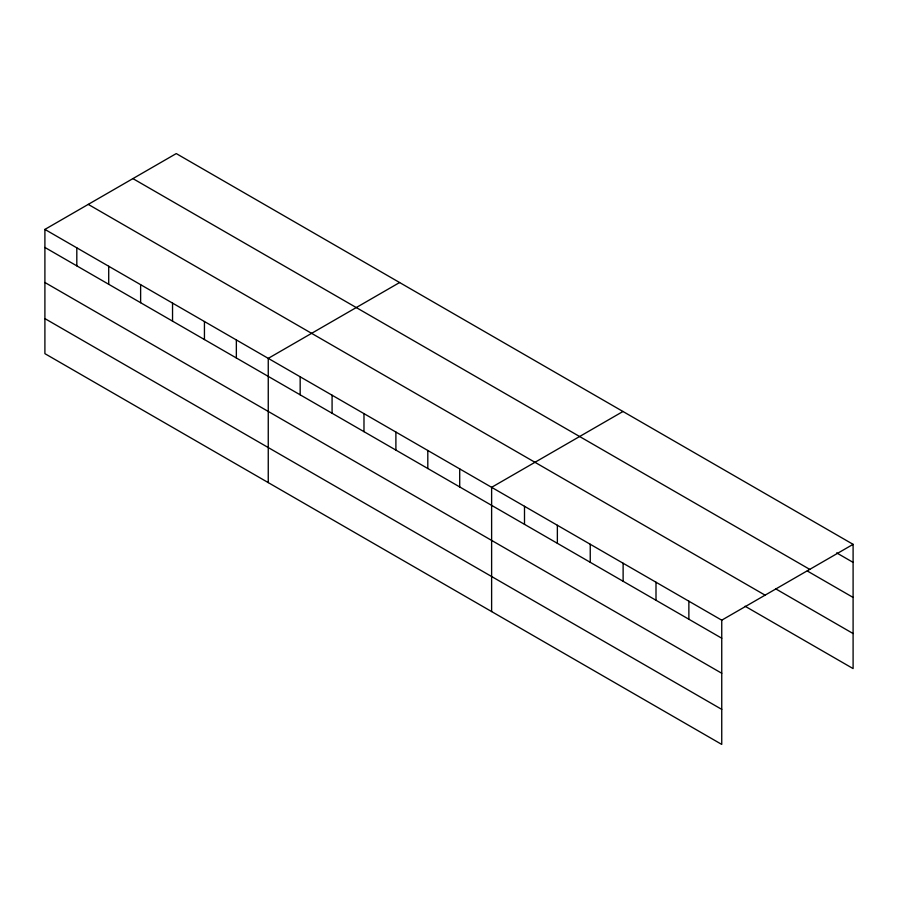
<?xml version="1.0" encoding="UTF-8"?>
<svg xmlns="http://www.w3.org/2000/svg" width="898" height="898" viewBox="0 0 898 898"><rect width="100%" height="100%" fill="white"/><g stroke="black" fill="none" stroke-linecap="round" stroke-linejoin="round"><path stroke-width="1.35" d="M44.9 229.417L721.745 620.181L721.745 744.42L44.9 353.655L44.9 229.417L176.255 153.58L853.1 544.345L853.1 668.583L745.082 606.229M399.61 282.533L268.255 358.369L268.255 482.608M622.976 411.486L491.621 487.322L491.621 611.56M721.745 620.181L853.1 544.345M836.667 552.887L853.1 562.384M132.904 178.601L809.749 569.377M807.313 570.993L853.1 597.428M775.603 588.796L853.1 633.539M88.251 204.385L765.096 595.161M44.9 247.444L721.745 638.22M44.9 282.488L721.745 673.264M44.9 318.599L721.745 709.375M688.867 601.2L688.867 619.238M656 582.23L656 600.257M623.122 563.248L623.122 581.275M590.244 544.267L590.244 562.294M557.366 525.285L557.366 543.312M524.499 506.304L524.499 524.331M459.709 468.902L459.709 486.929M427.807 450.482L427.807 468.509M395.895 432.061L395.895 450.089M363.982 413.63L363.982 431.669M332.08 395.21L332.08 413.248M300.168 376.79L300.168 394.817M236.354 339.949L236.354 357.976M204.441 321.518L204.441 339.556M172.539 303.097L172.539 321.136M140.627 284.677L140.627 302.705M108.714 266.257L108.714 284.284M76.813 247.837L76.813 265.864"/></g></svg>
